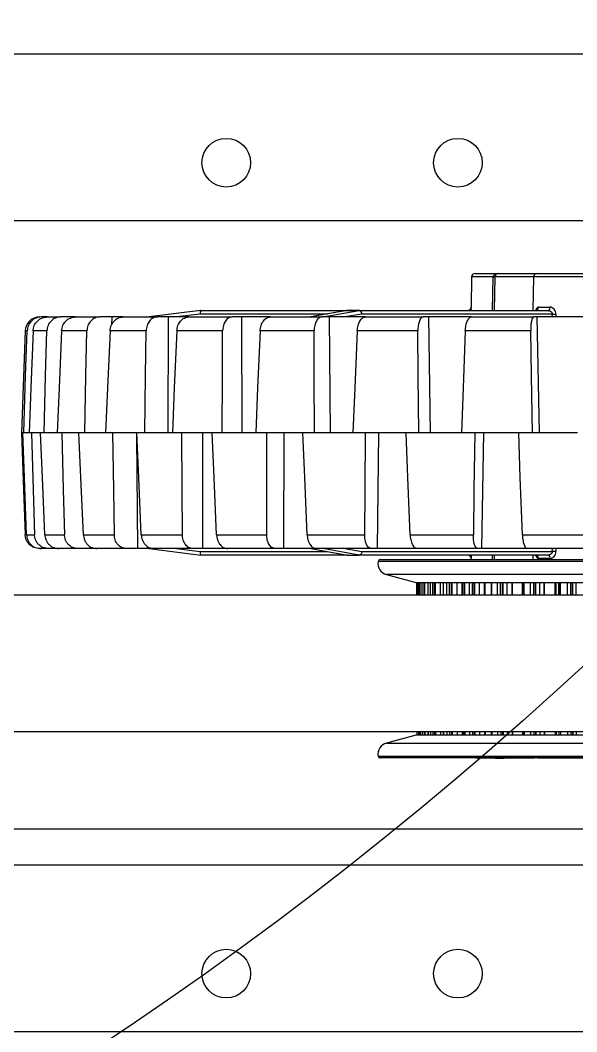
# Model space of a CAD drawing. Header units: inches. Extents: x 0 to 11, y 0 to 8.4.
# Drawn here: x 4.8537 to 5.054, y 4.5959 to 4.9597 of the extents above; entities that cross this region are included whole.
import ezdxf

# ---------------------------------------------------------------- set-up
doc = ezdxf.new("R2010")
doc.units = ezdxf.units.IN
doc.header["$MEASUREMENT"] = 0
doc.layers.add('OBJ', color=50, linetype='Continuous')

msp = doc.modelspace()

# ---------------------------------------------------------------- linework, layer by layer
at = {"color": 7, "linetype": 'Continuous', "lineweight": 25}
for p, q in [((4.302846441947732, 4.947644194756498), (5.305346441947762, 4.94764419475662)), ((4.313263108614404, 4.8876441947565), (5.305346441947762, 4.887644194756626)), ((5.017342953915555, 4.868623361423321), (5.025692041382991, 4.868623361423321)), ((5.025692041382991, 4.868623361423321), (5.039606926269578, 4.868623361423321)), ((5.039606926269578, 4.868623361423321), (5.058616627817615, 4.868623361423321)), ((5.01609314429661, 4.867395176931368), (5.01590327358128, 4.856517490935285)), ((5.023843132180716, 4.867395176931368), (5.01609314429661, 4.867395176931368)), ((5.023634965853139, 4.855290028089987), (5.023843132180716, 4.867395176931368)), ((5.024442231764045, 4.867395176931368), (5.024230935605053, 4.855290028089987)), ((5.038357116650633, 4.867395176931367), (5.024442231764046, 4.867395176931368)), ((5.038357116650633, 4.867395176931367), (5.038145820491641, 4.855290028089987)), ((5.058076811457505, 4.867395176931367), (5.038357116650634, 4.867395176931367)), ((4.91863861151842, 4.855280589623922), (4.900172390431625, 4.852998361423321)), ((4.91849885875544, 4.854061687680795), (4.909895153940667, 4.852998361423321)), ((4.964329862128807, 4.854061687680795), (4.91849885875544, 4.854061687680795)), ((4.918791931707972, 4.855290028089988), (4.971465028398526, 4.855290028089988)), ((4.971249780444354, 4.85527135595787), (4.958249194235413, 4.852998728449393)), ((4.971362448131395, 4.855281094236644), (4.958304054434717, 4.852998361423321)), ((4.962570845718687, 4.852998361423321), (4.975629239415365, 4.855281094236644)), ((4.976637473459922, 4.854061687680795), (4.97055470599057, 4.852998361423321)), ((4.971249780444354, 4.85527135595787), (4.971362448131395, 4.855281094236644)), ((4.975629239415365, 4.855281094236644), (4.971362448131395, 4.855281094236644)), ((4.971465028398526, 4.855290028089987), (4.975731819682496, 4.855290028089987)), ((4.975731819682496, 4.855290028089987), (5.043688268039027, 4.855290028089988)), ((5.045158930594926, 4.854061687680795), (4.976637473459922, 4.854061687680795)), ((5.04016960601149, 4.856518212581941), (5.044313772207627, 4.856518212581941)), ((5.04516409678186, 4.85299836142332), (5.045158930594926, 4.854061687680795)), ((5.046469697946623, 4.854061531763556), (5.046473876865251, 4.85299836142332)), ((4.863528175800244, 4.852998361423321), (4.861375607200353, 4.852998361423321)), ((4.863528175800243, 4.852998361423321), (4.868264236523848, 4.852998361423321)), ((4.872904161025393, 4.852998361423321), (4.868264236523848, 4.852998361423321)), ((4.873635753435512, 4.852998361423321), (4.872904161025393, 4.852998361423321)), ((4.873635753435512, 4.852998361423321), (4.882321436066809, 4.852998361423321)), ((4.886651325117881, 4.852998361423321), (4.882321436066809, 4.852998361423321)), ((4.886651325117881, 4.852998361423321), (4.886618196977004, 4.850170589079196)), ((4.890748690467006, 4.852998361423321), (4.886651325117881, 4.852998361423321)), ((4.890748690467006, 4.852998361423321), (4.903120084934409, 4.852998361423321)), ((4.907008377047221, 4.852998361423321), (4.903120084934409, 4.852998361423321)), ((4.907008377047221, 4.852998361423321), (4.906781838002662, 4.811331694756654)), ((4.914347018962586, 4.852998361423321), (4.907008377047221, 4.852998361423321)), ((4.914347018962585, 4.852998361423321), (4.930028226705433, 4.852998361423321)), ((4.933356778091707, 4.852998361423321), (4.930028226705433, 4.852998361423321)), ((4.933356778091707, 4.852998361423321), (4.93339871988586, 4.811331694756654)), ((4.943713715652244, 4.852998361423321), (4.933356778091707, 4.852998361423321)), ((4.943713715652244, 4.852998361423321), (4.962228271108342, 4.852998361423321)), ((4.964895945418536, 4.852998361423321), (4.962228271108342, 4.852998361423321)), ((4.964895945418536, 4.852998361423321), (4.965205093671209, 4.811331694756654)), ((4.97795648831733, 4.852998361423321), (4.964895945418536, 4.852998361423321)), ((4.97795648831733, 4.852998361423321), (4.998741836087964, 4.852998361423321)), ((5.000667577388069, 4.852998361423321), (4.998741836087964, 4.852998361423321)), ((5.000667577388069, 4.852998361423321), (5.001234538786043, 4.811331694756654)), ((5.016034887638097, 4.852998361423321), (5.000667577388069, 4.852998361423321)), ((5.016034887638097, 4.852998361423321), (5.038459475449147, 4.852998361423321)), ((5.039584771064234, 4.852998361423321), (5.038459475449147, 4.852998361423321)), ((5.039584771064234, 4.852998361423321), (5.040392318772326, 4.811331694756654)), ((5.05679192071978, 4.852998361423321), (5.039584771064234, 4.852998361423321)), ((4.855472307249469, 4.847971796301978), (4.854192806709253, 4.81133169475669)), ((4.856210813278984, 4.847971796301978), (4.855472307249469, 4.847971796301978)), ((4.863304011562111, 4.847971796301977), (4.858333318219032, 4.847971796301978)), ((4.877716493990171, 4.847971796301977), (4.868600507655724, 4.847971796301977)), ((4.899010344577657, 4.847971796301977), (4.886026049883704, 4.847971796301977)), ((4.926538560449676, 4.847971796301977), (4.910080478620121, 4.847971796301977)), ((4.959464710696906, 4.847971796301977), (4.94003291221995, 4.847971796301977)), ((4.996788350905521, 4.847971796301977), (4.974973261144921, 4.847971796301977)), ((5.037375421154454, 4.847971796301977), (5.013839880573619, 4.847971796301977)), ((4.85465056853739, 4.81133169475669), (4.854192806709251, 4.811331694756654)), ((4.855014748961401, 4.811331694756654), (4.85465056853739, 4.81133169475669)), ((4.856918111102561, 4.811331694756654), (4.855014748961401, 4.811331694756654)), ((4.857728351913619, 4.811331694756654), (4.856918111102561, 4.811331694756654)), ((4.861067563409838, 4.81133169475669), (4.857728351913619, 4.811331694756654)), ((4.862317698186139, 4.811331694756654), (4.861067563409838, 4.81133169475669)), ((4.867067345621662, 4.811331694756619), (4.862317698186139, 4.811331694756654)), ((4.868747860082701, 4.811331694756654), (4.867067345621662, 4.811331694756619)), ((4.87487179577263, 4.811331694756654), (4.868747860082701, 4.811331694756654)), ((4.876969900188641, 4.811331694756654), (4.87487179577263, 4.811331694756654)), ((4.884421517284641, 4.811331694756654), (4.876969900188641, 4.811331694756654)), ((4.88692124381414, 4.811331694756654), (4.884421517284641, 4.811331694756654)), ((4.895643831010699, 4.811331694756654), (4.88692124381414, 4.811331694756654)), ((4.898526155225433, 4.811331694756654), (4.895643831010699, 4.811331694756654)), ((4.896037758279546, 4.769665028089987), (4.895687565517756, 4.810343174748576)), ((4.908453328367146, 4.811331694756654), (4.898526155225433, 4.811331694756654)), ((4.911696314039431, 4.811331694756654), (4.908453328367146, 4.811331694756654)), ((4.922752521344494, 4.81133169475669), (4.911696314039431, 4.811331694756654)), ((4.919479688387832, 4.769665028089987), (4.919387037196874, 4.811331694756654)), ((4.926331487395213, 4.811331694756654), (4.922752521344494, 4.81133169475669)), ((4.938432584450118, 4.811331694756618), (4.926331487395213, 4.811331694756654)), ((4.942320292786569, 4.811331694756654), (4.938432584450118, 4.811331694756618)), ((4.955374182935886, 4.811331694756654), (4.942320292786569, 4.811331694756654)), ((4.948534033126967, 4.769665028089987), (4.948710248703851, 4.811331694756654)), ((4.95954104575018, 4.811331694756654), (4.955374182935886, 4.811331694756654)), ((4.973448381007718, 4.811331694756654), (4.95954104575018, 4.811331694756654)), ((4.977862685957803, 4.811331694756654), (4.973448381007718, 4.811331694756654)), ((4.992517623104771, 4.8113316947567), (4.977862685957803, 4.811331694756654)), ((4.982317990934261, 4.769665028089987), (4.982757719057852, 4.811331694756654)), ((4.997145774664568, 4.811331694756654), (4.992517623104771, 4.8113316947567)), ((5.012436780780387, 4.811331694756654), (4.997145774664568, 4.811331694756654)), ((5.017243555921945, 4.811331694756654), (5.012436780780387, 4.811331694756654)), ((5.03305425721711, 4.8113316947567), (5.017243555921945, 4.811331694756654)), ((5.019805053347244, 4.769665028089987), (5.020494933101021, 4.811331694756654)), ((5.038003073479218, 4.811331694756654), (5.03305425721711, 4.8113316947567)), ((5.054213140970115, 4.811331694756654), (5.038003073479218, 4.811331694756654)), ((4.855990396468798, 4.774691593211331), (4.85882370892452, 4.77469159321133)), ((4.862547379130691, 4.77469159321133), (4.8696176233834, 4.77469159321133)), ((4.876446635831071, 4.77469159321133), (4.887538986086867, 4.774691593211329)), ((4.897265844688462, 4.774691593211329), (4.912043265497821, 4.774691593211329)), ((4.924372424576759, 4.774691593211329), (4.942385911486125, 4.774691593211329)), ((4.956942755782649, 4.774691593211329), (4.977644978107544, 4.774691593211329)), ((4.993987205273822, 4.774691593211329), (5.016749136464735, 4.774691593211329)), ((5.034380196197885, 4.774691593211329), (5.058510226493675, 4.774691593211329)), ((4.878920513986259, 4.769665028089988), (4.878908645252208, 4.770470642216417)), ((4.861205985281344, 4.769665028089988), (4.8606936435763, 4.769665028089988)), ((4.8639055563297, 4.769665028089988), (4.861205985281344, 4.769665028089988)), ((4.867681969477635, 4.769665028089988), (4.8639055563297, 4.769665028089988)), ((4.874418475594668, 4.769665028089988), (4.867681969477636, 4.769665028089988)), ((4.878920513986259, 4.769665028089988), (4.874418475594668, 4.769665028089988)), ((4.881344215782952, 4.769665028089988), (4.878920513986259, 4.769665028089988)), ((4.89191297163913, 4.769665028089987), (4.881344215782953, 4.769665028089988)), ((4.896037758279546, 4.769665028089987), (4.89191297163913, 4.769665028089987)), ((4.901777603756737, 4.769665028089987), (4.896037758279546, 4.769665028089987)), ((4.900173951081539, 4.769664835210286), (4.918714981094897, 4.767373361423322)), ((4.915857483053418, 4.769665028089987), (4.901777603756737, 4.769665028089987)), ((4.909895153940686, 4.769665028089987), (4.91849885875544, 4.768601701832515)), ((4.919479688387832, 4.769665028089987), (4.915857483053418, 4.769665028089987)), ((4.91849885875544, 4.768601701832515), (4.964329862128791, 4.768601701832515)), ((4.91871916100459, 4.767373361423322), (4.918719124753302, 4.767373361423322)), ((4.971413554320209, 4.767373361423322), (4.91871916100459, 4.767373361423322)), ((4.928361275245198, 4.769665028089987), (4.919479688387832, 4.769665028089987)), ((4.945524467974717, 4.769665028089987), (4.928361275245198, 4.769665028089987)), ((4.948534033126967, 4.769665028089987), (4.945524467974717, 4.769665028089987)), ((4.960287498842147, 4.769665028089987), (4.948534033126967, 4.769665028089987)), ((4.95825015806073, 4.76966449257798), (4.971349821921677, 4.767374545343007)), ((4.958304054434718, 4.769665028089987), (4.971413554320214, 4.767373361423321)), ((4.980012510078411, 4.769665028089987), (4.960287498842147, 4.769665028089987)), ((4.975680345604184, 4.767373361423321), (4.962570845718688, 4.769665028089987)), ((4.970554705990572, 4.769665028089987), (4.976637473459923, 4.768601701832513)), ((4.971413554320214, 4.767373361423321), (4.971304793075475, 4.767405704180438)), ((4.971413554320214, 4.767373361423321), (4.971413667543637, 4.767373361423321)), ((4.971413667543637, 4.767373361423321), (4.975680232380761, 4.767373361423321)), ((4.975680232380761, 4.767373361423321), (4.975680345604184, 4.767373361423321)), ((5.043688268039027, 4.767373361423321), (4.975680232380761, 4.767373361423321)), ((4.976637473459923, 4.768601701832513), (5.045158930594927, 4.768601701832514)), ((4.982317990934261, 4.769665028089987), (4.980012510078411, 4.769665028089987)), ((4.996586212399039, 4.769665028089987), (4.982317990934261, 4.769665028089987)), ((5.01827370765697, 4.769665028089987), (4.996586212399039, 4.769665028089987)), ((5.019805053347244, 4.769665028089987), (5.01827370765697, 4.769665028089987)), ((5.036154497872482, 4.769665028089987), (5.019805053347244, 4.769665028089987)), ((5.023663619066859, 4.765706694756657), (5.023634956995296, 4.767373361423321)), ((5.024230935605053, 4.767373361423321), (5.024260027379934, 4.765706694756657)), ((5.059145513583071, 4.769665028089987), (5.036154497872482, 4.769665028089987)), ((5.038145820491641, 4.767373361423321), (5.038174912266522, 4.765706694756657)), ((5.045158930594927, 4.768601701832514), (5.045164112491115, 4.769665028089987)), ((5.046473856927958, 4.769665028089987), (5.046469697946623, 4.768601857749753)), ((5.225905945439755, 4.765000779964658), (4.982479667978719, 4.765000779964657)), ((4.983303202410162, 4.765706694756658), (5.138643786651683, 4.765706694756658)), ((5.015903273406169, 4.766145908610138), (5.015910939912498, 4.765706694756657)), ((5.044313772207627, 4.766145176931368), (5.04016960601149, 4.766145176931368)), ((4.985518927447998, 4.760338996315125), (4.996586827540894, 4.757373361423325)), ((5.222866685970475, 4.760338996315125), (4.985518927447998, 4.760338996315125)), ((4.99638614004257, 4.757373361423325), (4.99638614004257, 4.753104660635918)), ((4.996592188773358, 4.757373361423325), (4.996386822502005, 4.757373361423325)), ((4.996386822502005, 4.753104660635918), (4.996386822502005, 4.757373361423325)), ((4.997225446800154, 4.757373361423324), (4.996592188773358, 4.757373361423325)), ((4.996964403950105, 4.753104660635918), (4.996964403950105, 4.757373361423325)), ((4.997225446800154, 4.757373361423324), (4.997225446800154, 4.753104660635918)), ((4.997235523419603, 4.757373361423324), (4.997225446800154, 4.757373361423324)), ((4.997648098484336, 4.757373361423324), (4.997235523419603, 4.757373361423324)), ((4.997235523419603, 4.753104660635918), (4.997235523419603, 4.757373361423324)), ((4.997954090745607, 4.757373361423324), (4.997648098484336, 4.757373361423324)), ((4.997648098484336, 4.753104660635918), (4.997648098484336, 4.757373361423324)), ((5.000450559786038, 4.757373361423324), (4.997954090745607, 4.757373361423324)), ((4.998377950368928, 4.753104660635918), (4.998377950368928, 4.757373361423324)), ((4.999017033529559, 4.753104660635918), (4.999017033529559, 4.757373361423324)), ((4.9993126631599, 4.753104660635918), (4.9993126631599, 4.757373361423324)), ((5.000395009724368, 4.757373361423324), (5.000395009724368, 4.753104660635918)), ((5.000443139748153, 4.757373361423324), (5.000395009724368, 4.757373361423324)), ((5.00128940718858, 4.757373361423324), (5.000443139748153, 4.757373361423324)), ((5.000443139748153, 4.753104660635918), (5.000443139748153, 4.757373361423324)), ((5.001689190078289, 4.757373361423324), (5.00128940718858, 4.757373361423324)), ((5.00128940718858, 4.753104660635918), (5.00128940718858, 4.757373361423324)), ((5.005868320276739, 4.757373361423324), (5.001689190078289, 4.757373361423324)), ((5.002155225824606, 4.753104660635918), (5.002155225824606, 4.757373361423324)), ((5.002816023432092, 4.753104660635918), (5.002816023432092, 4.757373361423324)), ((5.003106393238627, 4.753104660635918), (5.003106393238627, 4.757373361423324)), ((5.004922025928741, 4.753104660635918), (5.004922025928741, 4.757373361423324)), ((5.005854674075582, 4.757373361423324), (5.005854674075582, 4.753104660635918)), ((5.005968352195452, 4.757373361423324), (5.005854674075582, 4.757373361423324)), ((5.007229407795368, 4.757373361423324), (5.005968352195452, 4.757373361423324)), ((5.005968352195452, 4.753104660635918), (5.005968352195452, 4.757373361423324)), ((5.00771405082438, 4.757373361423324), (5.007229407795368, 4.757373361423324)), ((5.007229407795368, 4.753104660635918), (5.007229407795368, 4.757373361423324)), ((5.013482487318018, 4.757373361423324), (5.00771405082438, 4.757373361423324)), ((5.008211852225222, 4.753104660635918), (5.008211852225222, 4.757373361423324)), ((5.008879603152945, 4.753104660635918), (5.008879603152945, 4.757373361423324)), ((5.009158226754018, 4.753104660635918), (5.009158226754018, 4.757373361423324)), ((5.010910357315819, 4.753104660635918), (5.010910357315819, 4.757373361423324)), ((5.012719703204262, 4.753104660635918), (5.012719703204262, 4.757373361423324)), ((5.01290449824004, 4.753104660635918), (5.01290449824004, 4.757373361423324)), ((5.013482479974015, 4.757373361423324), (5.013482479974015, 4.753104660635918)), ((5.013687736645561, 4.757373361423324), (5.013482487318018, 4.757373361423324)), ((5.015335410506697, 4.757373361423324), (5.013687736645561, 4.757373361423324)), ((5.013687736645561, 4.753104660635918), (5.013687736645561, 4.757373361423324)), ((5.015894087550594, 4.757373361423324), (5.015335410506697, 4.757373361423324)), ((5.015335410506697, 4.753104660635918), (5.015335410506697, 4.757373361423324)), ((5.023122973000206, 4.757373361423324), (5.015894087550594, 4.757373361423324)), ((5.016412534545256, 4.753104660635918), (5.016412534545256, 4.757373361423324)), ((5.017072322340916, 4.753104660635918), (5.017072322340916, 4.757373361423324)), ((5.017332975745694, 4.753104660635918), (5.017332975745694, 4.757373361423324)), ((5.018982464477739, 4.753104660635918), (5.018982464477739, 4.757373361423324)), ((5.02075929034942, 4.753104660635918), (5.02075929034942, 4.757373361423324)), ((5.020947880158854, 4.753104660635918), (5.020947880158854, 4.757373361423324)), ((5.023108034840464, 4.757373361423324), (5.023108034840464, 4.753104660635918)), ((5.023428854805768, 4.757373361423324), (5.023122973000206, 4.757373361423324)), ((5.025426340616764, 4.757373361423324), (5.023428854805768, 4.757373361423324)), ((5.023428854805768, 4.753104660635918), (5.023428854805768, 4.757373361423324)), ((5.026046571753569, 4.757373361423324), (5.025426340616764, 4.757373361423324)), ((5.025426340616764, 4.753104660635918), (5.025426340616764, 4.757373361423324)), ((5.034574424803588, 4.757373361423324), (5.026046571753569, 4.757373361423324)), ((5.026574083092902, 4.753104660635918), (5.026574083092902, 4.757373361423324)), ((5.02721116918741, 4.753104660635918), (5.02721116918741, 4.757373361423324)), ((5.027448029829544, 4.753104660635918), (5.027448029829544, 4.757373361423324)), ((5.028958029879258, 4.753104660635918), (5.028958029879258, 4.757373361423324)), ((5.03066264438032, 4.753104660635918), (5.03066264438032, 4.757373361423324)), ((5.030850816178703, 4.753104660635918), (5.030850816178703, 4.757373361423324)), ((5.034446725543827, 4.753104660635918), (5.034446725543827, 4.757373361423324)), ((5.034516319684965, 4.757373361423324), (5.034516319684965, 4.753104660635918)), ((5.034974106193085, 4.757373361423324), (5.034574424803588, 4.757373361423324)), ((5.03727678342167, 4.757373361423324), (5.034974106193085, 4.757373361423324)), ((5.034974106193085, 4.753104660635918), (5.034974106193085, 4.757373361423324)), ((5.037944713712689, 4.757373361423324), (5.03727678342167, 4.757373361423324)), ((5.03727678342167, 4.753104660635918), (5.03727678342167, 4.757373361423324)), ((5.047581036217828, 4.757373361423324), (5.037944713712689, 4.757373361423324)), ((5.038469505665055, 4.753104660635918), (5.038469505665055, 4.757373361423324)), ((5.039069658607815, 4.753104660635918), (5.039069658607815, 4.757373361423324)), ((5.039277435411961, 4.753104660635918), (5.039277435411961, 4.757373361423324)), ((5.040614215873434, 4.753104660635918), (5.040614215873434, 4.757373361423324)), ((5.042208540732713, 4.753104660635918), (5.042208540732713, 4.757373361423324)), ((5.042392091073013, 4.753104660635918), (5.042392091073013, 4.757373361423324)), ((5.04614236230415, 4.753104660635918), (5.04614236230415, 4.757373361423324)), ((5.046593605121739, 4.753104660635918), (5.046593605121739, 4.757373361423324)), ((5.047451716256578, 4.757373361423324), (5.047451716256578, 4.753104660635918)), ((5.047453339942503, 4.753104660635918), (5.047453339942503, 4.757373361423324)), ((5.048065588969473, 4.757373361423324), (5.047581036217828, 4.757373361423324)), ((5.05062201961142, 4.757373361423324), (5.048065588969473, 4.757373361423324)), ((5.048065588969473, 4.753104660635918), (5.048065588969473, 4.757373361423324)), ((5.051322728597674, 4.757373361423324), (5.05062201961142, 4.757373361423324)), ((5.05062201961142, 4.753104660635918), (5.05062201961142, 4.757373361423324)), ((5.061852261036712, 4.757373361423324), (5.051322728597674, 4.757373361423324)), ((5.051833078178051, 4.753104660635918), (5.051833078178051, 4.757373361423324)), ((5.052382891544042, 4.753104660635918), (5.052382891544042, 4.757373361423324)), ((5.052556943119736, 4.753104660635918), (5.052556943119736, 4.757373361423324)), ((5.053690642526423, 4.753104660635918), (5.053690642526423, 4.757373361423324)), ((4.493569369830723, 4.753104660635918), (5.102747980478065, 4.753104660635919)), ((4.493569369830723, 4.703892062210721), (5.102747980478065, 4.703892062210722)), ((4.996586827619438, 4.702706694756658), (4.985518927526542, 4.699741059864858)), ((4.996386140121114, 4.703892062210722), (4.996386140121114, 4.702706694756658)), ((4.996386855178939, 4.703892062210722), (4.996386855178939, 4.702706694756658)), ((4.996386855178939, 4.702706694756658), (4.996592279447743, 4.702706694756658)), ((4.996592279447743, 4.702706694756658), (4.997226568171256, 4.702706694756658)), ((4.996964526069046, 4.703892062210722), (4.996964526069046, 4.702706694756658)), ((4.997226568171256, 4.703892062210722), (4.997226568171256, 4.702706694756658)), ((4.997226568171256, 4.702706694756658), (4.997236658252814, 4.702706694756658)), ((4.997236658252814, 4.703892062210722), (4.997236658252814, 4.702706694756658)), ((4.997236658252814, 4.702706694756658), (4.997649480310728, 4.702706694756658)), ((4.997649480310728, 4.703892062210722), (4.997649480310728, 4.702706694756658)), ((4.997649480310728, 4.702706694756658), (4.997955527350531, 4.702706694756658)), ((4.997955527350531, 4.702706694756658), (5.00045296032209, 4.702706694756658)), ((4.998379413407619, 4.703892062210722), (4.998379413407619, 4.702706694756658)), ((4.999018512825178, 4.703892062210722), (4.999018512825178, 4.702706694756658)), ((4.999314141351153, 4.703892062210722), (4.999314141351153, 4.702706694756658)), ((5.00039744157042, 4.703892062210722), (5.00039744157042, 4.702706694756658)), ((5.00039744157042, 4.702706694756658), (5.000445600789724, 4.702706694756658)), ((5.000445600789724, 4.703892062210722), (5.000445600789724, 4.702706694756658)), ((5.000445600789724, 4.702706694756658), (5.001292107298467, 4.702706694756658)), ((5.001292107298467, 4.703892062210722), (5.001292107298467, 4.702706694756658)), ((5.001292107298467, 4.702706694756658), (5.001691940524128, 4.702706694756658)), ((5.001691940524128, 4.702706694756658), (5.005871992630595, 4.702706694756658)), ((5.002157997102935, 4.703892062210722), (5.002157997102935, 4.702706694756658)), ((5.002818802785636, 4.703892062210722), (5.002818802785636, 4.702706694756658)), ((5.003109167799459, 4.703892062210722), (5.003109167799459, 4.702706694756658)), ((5.004924776125788, 4.703892062210722), (5.004924776125788, 4.702706694756658)), ((5.005858362074917, 4.703892062210722), (5.005858362074917, 4.702706694756658)), ((5.005858362074917, 4.702706694756658), (5.005972084471534, 4.702706694756658)), ((5.005972084471534, 4.703892062210722), (5.005972084471534, 4.702706694756658)), ((5.005972084471534, 4.702706694756658), (5.00723336587451, 4.702706694756658)), ((5.00723336587451, 4.703892062210722), (5.00723336587451, 4.702706694756658)), ((5.00723336587451, 4.702706694756658), (5.007718053672472, 4.702706694756658)), ((5.007718053672472, 4.702706694756658), (5.013487349457116, 4.702706694756658)), ((5.008215869839162, 4.703892062210722), (5.008215869839162, 4.702706694756658)), ((5.008883620480002, 4.703892062210722), (5.008883620480002, 4.702706694756658)), ((5.00916223570708, 4.703892062210722), (5.00916223570708, 4.702706694756658)), ((5.010914319449308, 4.703892062210722), (5.010914319449308, 4.702706694756658)), ((5.012723658393707, 4.703892062210722), (5.012723658393707, 4.702706694756658)), ((5.012908456730423, 4.703892062210722), (5.012908456730423, 4.702706694756658)), ((5.013487341744574, 4.703892062210722), (5.013487341744574, 4.702706694756658)), ((5.013487349457116, 4.702706694756658), (5.013692656785031, 4.702706694756658)), ((5.013692656785031, 4.703892062210722), (5.013692656785031, 4.702706694756658)), ((5.013692656785031, 4.702706694756658), (5.015340538139903, 4.702706694756658)), ((5.015340538139903, 4.703892062210722), (5.015340538139903, 4.702706694756658)), ((5.015340538139903, 4.702706694756658), (5.015899253385681, 4.702706694756658)), ((5.015899253385681, 4.702706694756658), (5.023128916314146, 4.702706694756658)), ((5.016417708749709, 4.703892062210722), (5.016417708749709, 4.702706694756658)), ((5.017077487902794, 4.703892062210722), (5.017077487902794, 4.702706694756658)), ((5.017338129539352, 4.703892062210722), (5.017338129539352, 4.702706694756658)), ((5.018987550041909, 4.703892062210722), (5.018987550041909, 4.702706694756658)), ((5.020764346397784, 4.703892062210722), (5.020764346397784, 4.702706694756658)), ((5.020952937158004, 4.703892062210722), (5.020952937158004, 4.702706694756658)), ((5.023113961780082, 4.703892062210722), (5.023113961780082, 4.702706694756658)), ((5.023128916314146, 4.702706694756658), (5.023434852902591, 4.702706694756658)), ((5.023434852902591, 4.703892062210722), (5.023434852902591, 4.702706694756658)), ((5.023434852902591, 4.702706694756658), (5.025432523262935, 4.702706694756658)), ((5.025432523262935, 4.703892062210722), (5.025432523262935, 4.702706694756658)), ((5.025432523262935, 4.702706694756658), (5.026052785181189, 4.702706694756658)), ((5.026052785181189, 4.702706694756658), (5.034581316530312, 4.702706694756658)), ((5.026580298306442, 4.703892062210722), (5.026580298306442, 4.702706694756658)), ((5.027217367595747, 4.703892062210722), (5.027217367595747, 4.702706694756658)), ((5.02745421333832, 4.703892062210722), (5.02745421333832, 4.702706694756658)), ((5.028964125272765, 4.703892062210722), (5.028964125272765, 4.702706694756658)), ((5.030668688345592, 4.703892062210722), (5.030668688345592, 4.702706694756658)), ((5.030856858723369, 4.703892062210722), (5.030856858723369, 4.702706694756658)), ((5.034452877696222, 4.703892062210722), (5.034452877696222, 4.702706694756658)), ((5.034523179397359, 4.703892062210722), (5.034523179397359, 4.702706694756658)), ((5.034581316530312, 4.702706694756658), (5.034981048261447, 4.702706694756658)), ((5.034981048261447, 4.703892062210722), (5.034981048261447, 4.702706694756658)), ((5.034981048261447, 4.702706694756658), (5.037283882972462, 4.702706694756658)), ((5.037283882972462, 4.703892062210722), (5.037283882972462, 4.702706694756658)), ((5.037283882972462, 4.702706694756658), (5.037951835936889, 4.702706694756658)), ((5.037951835936889, 4.702706694756658), (5.047588722409306, 4.702706694756658)), ((5.038476623051839, 4.703892062210722), (5.038476623051839, 4.702706694756658)), ((5.039076751402164, 4.703892062210722), (5.039076751402164, 4.702706694756658)), ((5.03928451050824, 4.703892062210722), (5.03928451050824, 4.702706694756658)), ((5.040621184937012, 4.703892062210722), (5.040621184937012, 4.702706694756658)), ((5.042215437604449, 4.703892062210722), (5.042215437604449, 4.702706694756658)), ((5.042398984184488, 4.703892062210722), (5.042398984184488, 4.702706694756658)), ((5.0461493187849, 4.703892062210722), (5.0461493187849, 4.702706694756658)), ((5.046600588011544, 4.703892062210722), (5.046600588011544, 4.702706694756658)), ((5.047459351924958, 4.703892062210722), (5.047459351924958, 4.702706694756658)), ((5.047460983109588, 4.703892062210722), (5.047460983109588, 4.702706694756658)), ((5.047588722409306, 4.702706694756658), (5.048073319936792, 4.702706694756658)), ((5.048073319936792, 4.703892062210722), (5.048073319936792, 4.702706694756658)), ((5.048073319936792, 4.702706694756658), (5.050629877476354, 4.702706694756658)), ((5.050629877476354, 4.703892062210722), (5.050629877476354, 4.702706694756658)), ((5.050629877476354, 4.702706694756658), (5.051330600521489, 4.702706694756658)), ((5.051330600521489, 4.702706694756658), (5.061860569997878, 4.702706694756658)), ((5.051840938749171, 4.703892062210722), (5.051840938749171, 4.702706694756658)), ((5.052390720284854, 4.703892062210722), (5.052390720284854, 4.702706694756658)), ((5.052564751759315, 4.703892062210722), (5.052564751759315, 4.702706694756658)), ((5.053698329584462, 4.703892062210722), (5.053698329584462, 4.702706694756658)), ((4.985518927526542, 4.699741059864858), (5.138021905897756, 4.699741059864858)), ((4.982479668057263, 4.695079276215326), (5.138888275232332, 4.695079276215326)), ((5.225082411086856, 4.694373361423326), (4.983303202488704, 4.694373361423325)), ((5.017643203625536, 4.694373361423324), (5.017787541192832, 4.694290028089991)), ((5.018337607906174, 4.694290028089991), (5.017787541192832, 4.694290028089991)), ((5.024555547583322, 4.694290028089991), (5.018337607906174, 4.694290028089991)), ((5.024529258895022, 4.694373361423324), (5.024529258895022, 4.694366521660733)), ((5.024529258895022, 4.694366521660733), (5.024555547583322, 4.694290028089991)), ((5.024555547583322, 4.694290028089991), (5.024712825365194, 4.694290028089991)), ((5.024555547583322, 4.694290028089991), (5.027824297089862, 4.694290028089991)), ((5.027798008401561, 4.694373361423324), (5.027798008401561, 4.694366521660733)), ((5.027824297089862, 4.694290028089991), (5.027798008401561, 4.694366521660733)), ((5.036030233601616, 4.694290028089991), (5.027824297089862, 4.694290028089991)), ((5.038620874526165, 4.694290028089991), (5.036030233601616, 4.694290028089991)), ((5.038620874526165, 4.694290028089991), (5.038765212093461, 4.694373361423324)), ((5.039912702881229, 4.694373361423324), (5.040057040448527, 4.694290028089991)), ((5.040607107161869, 4.694290028089991), (5.040057040448527, 4.694290028089991)), ((5.048433132903987, 4.694290028089991), (5.040607107161869, 4.694290028089991)), ((5.057098972646433, 4.694290028089991), (5.048433132903987, 4.694290028089991)), ((2.967013108614367, 4.668894194756669), (5.305346441947762, 4.668894194756674)), ((2.967013108614369, 4.655977528090003), (5.305346441947762, 4.655977528090007)), ((2.967013108614378, 4.595977528090002), (5.305346441947762, 4.595977528090007))]:
    msp.add_line(p, q, dxfattribs=at)
at = {"color": 7, "linetype": 'Continuous', "lineweight": 25, "flags": 128}
for points in [[(5.014653478637568, 4.855290028089988), (5.014894666247931, 4.855313517381203), (5.015109187548981, 4.85537605673108)], [(4.855014748961401, 4.811331694756654), (4.85568404903988, 4.831850169515264), (4.856210813278984, 4.847971796301978)], [(4.858333318219032, 4.847971796301978), (4.857540306705801, 4.827453357182212), (4.856918111102561, 4.811331694756654)], [(4.862317698186139, 4.811331694756654), (4.862869555089553, 4.831850169515264), (4.863304011562111, 4.847971796301977)], [(4.868600507655724, 4.847971796301977), (4.86774145888954, 4.827453357182185), (4.867067345621662, 4.811331694756619)], [(4.876969900188641, 4.811331694756654), (4.877387546024233, 4.831850169515263), (4.877716493990171, 4.847971796301977)], [(4.886026049883704, 4.847971796301977), (4.88512706562663, 4.827453357182224), (4.884421517284641, 4.811331694756654)], [(4.898526155225433, 4.811331694756654), (4.898796900035828, 4.831850169515263), (4.899010344577657, 4.847971796301977)], [(4.910080478620121, 4.847971796301977), (4.909168874053901, 4.827453357182267), (4.908453328367146, 4.811331694756654)], [(4.926331487395213, 4.811331694756654), (4.926447104736351, 4.831850169515263), (4.926538560449676, 4.847971796301977)], [(4.94003291221995, 4.847971796301977), (4.939136385988034, 4.827453357182299), (4.938432584450118, 4.811331694756618)], [(4.95954104575018, 4.811331694756654), (4.959498022647656, 4.831850169515263), (4.959464710696906, 4.847971796301977)], [(4.97497326114492, 4.847971796301977), (4.974119053743199, 4.827453357182271), (4.973448381007718, 4.811331694756654)], [(4.997145774664568, 4.811331694756654), (4.996945418353578, 4.831850169515263), (4.996788350905521, 4.847971796301977)], [(5.013839880573619, 4.847971796301977), (5.013053946661743, 4.827453357182247), (5.012436780780387, 4.811331694756654)], [(5.038003073479218, 4.811331694756654), (5.037651471684891, 4.831850169515263), (5.037375421154454, 4.847971796301977)], [(4.854197541486469, 4.811331694756655), (4.85491813705544, 4.790813220134419), (4.855485210339073, 4.774691593211331)], [(4.855990396468798, 4.774691593211331), (4.855239594188219, 4.795210032196643), (4.85465056853739, 4.81133169475669)], [(4.857728351913619, 4.811331694756654), (4.858341262707335, 4.790813220134383), (4.85882370892452, 4.77469159321133)], [(4.862547379130691, 4.77469159321133), (4.861718193699268, 4.795210032196643), (4.861067563409838, 4.81133169475669)], [(4.868747860082701, 4.811331694756654), (4.869234463116844, 4.790813220134399), (4.8696176233834, 4.77469159321133)], [(4.876446635831071, 4.77469159321133), (4.875564261628551, 4.795210032196623), (4.87487179577263, 4.811331694756654)], [(4.88692124381414, 4.811331694756654), (4.887266753901749, 4.790813220134387), (4.887538986086867, 4.774691593211329)], [(4.897265844688462, 4.774691593211329), (4.896357092208484, 4.795210032196623), (4.895643831010699, 4.811331694756654)], [(4.911696314039431, 4.811331694756654), (4.911890233031332, 4.790813220134351), (4.912043265497821, 4.774691593211329)], [(4.924372424576759, 4.774691593211329), (4.923464905803578, 4.795210032196643), (4.922752521344494, 4.81133169475669)], [(4.942320292786569, 4.811331694756654), (4.942356728552321, 4.790813220134346), (4.942385911486125, 4.774691593211329)], [(4.956942755782649, 4.774691593211329), (4.956064045214959, 4.795210032196623), (4.955374182935886, 4.811331694756654)], [(4.977862685957803, 4.811331694756654), (4.9777405314151, 4.7908132201344), (4.977644978107544, 4.774691593211329)], [(4.993987205273822, 4.774691593211329), (4.993164002087576, 4.79521003219665), (4.992517623104771, 4.8113316947567)], [(5.017243555921945, 4.811331694756654), (5.016966522674755, 4.790813220134432), (5.016749136464735, 4.774691593211329)], [(5.034380196197885, 4.774691593211329), (5.033637513005334, 4.795210032196649), (5.03305425721711, 4.8113316947567)]]:
    msp.add_lwpolyline(points, dxfattribs=at)
at = {"color": 7, "linetype": 'Continuous', "lineweight": 25}
for centre, radius in [((4.927846441947723, 4.908477528089881), 0.008750000000000036), ((5.011179775281057, 4.908477528089888), 0.008749999999999147), ((4.92784644194782, 4.61681086142334), 0.008750000000000036), ((5.011179775281153, 4.61681086142334), 0.008750000000000036)]:
    msp.add_circle(centre, radius, dxfattribs=at)
for centre, radius, start, end in [((5.017342953915555, 4.867373361423321), 0.001249999999999751, 90, 178.9999999999749), ((5.025692041382991, 4.867373361423321), 0.001250000000000239, 90, 178.9999999999756), ((5.039606926269578, 4.867373361423321), 0.001249999999999751, 90, 179.0000000000156), ((5.024566852476425, 4.915295930474798), 0.04790622048434644, 269.1343985085412, 269.850842875821), ((4.91992124756568, 4.854516066827304), 0.001493201371644309, 149.2026941746708, 197.7159733889023), ((4.920022048795091, 4.854347398509296), 0.001549754359380146, 142.5373224480466, 190.6237503861556), ((4.918791943446952, 4.854107147743711), 0.00118288034633592, 90.00056860699218, 97.04628736857335), ((4.971465028398526, 4.854040028089988), 0.00124999999999999, 90, 99.91566121097664), ((4.971465190370527, 4.854694777933445), 0.0005952501785792551, 90.01559060797186, 99.93922423151203), ((4.975731981654497, 4.854694777933438), 0.0005952501785862698, 90.01559060797167, 99.939224231394), ((4.975415726957226, 4.854078038011694), 0.00122185590401343, 359.2332705422573, 79.93621677505959), ((4.975531772486675, 4.854194494676611), 0.001113648212129431, 353.15094965062, 79.65165662245776), ((5.014653478444862, 4.856540028038832), 0.001250000000132466, 294.2135907078379, 359.0000023452765), ((5.039014198775232, 4.856442756763393), 0.001157868499507522, 275.4006123945015, 3.736491557925706), ((5.043231219398026, 4.856296173456503), 0.001105089118034978, 294.4302591487125, 11.59100778893298), ((5.045820440622421, 4.905564713346624), 0.05150727374120576, 269.2641277251287, 270.7222414811228), ((4.86067746780686, 4.847790028089988), 0.005208333333333037, 90, 178.0000000000189), ((5.014653478543956, 4.766123361523118), 0.00124999990020438, 0.9999955048321264, 89.99999570917186), ((5.039014198775232, 4.766220632749917), 0.00115786849950758, 356.2635084420313, 84.59938760549514), ((5.043231219398027, 4.766367216056807), 0.001105089118033854, 348.4089922110135, 65.56974085131127), ((5.045820440622421, 4.717098676176726), 0.05150727373116572, 89.2777585187372, 90.73587227501459), ((4.986597340135926, 4.764363687257996), 0.004166666666666921, 171.2048461803316, 254.9999999999905), ((4.983303202410162, 4.764873361423325), 0.0008333333333338964, 90, 171.2048461803372), ((4.98659734021447, 4.695716368921987), 0.004166666666667727, 105.0000000000104, 188.7951538196673), ((4.983303202488704, 4.695206694756658), 0.0008333333333338964, 188.7951538196636, 270.0000000000008)]:
    msp.add_arc(centre, radius, start, end, dxfattribs=at)
for points, knots in [([(5.023843132180716, 4.867395176931368), (5.023857371105567, 4.867493667547524), (5.02388722697687, 4.867700180552626), (5.024076515773467, 4.8679791527492), (5.024357084743325, 4.868214276312681), (5.024704854802702, 4.868417869871437), (5.024975904004969, 4.868445542302116), (5.02510941722067, 4.868459173167565)], [0, 0, 0, 0, 0.1608538224015687, 0.3372748343190041, 0.5395037491488138, 0.773169097140757, 1, 1, 1, 1]), ([(5.015931356622399, 4.856335257471672), (5.01591956397958, 4.856216143288067), (5.015901656912567, 4.856035269017497), (5.015801022914802, 4.855828498355576), (5.015651340126206, 4.855645880632894), (5.01539599030142, 4.855478787660707), (5.01513373368352, 4.855386428898131), (5.014995242032573, 4.855337656372919)], [0, 0, 0, 0, 0.201912727331902, 0.3066034301655685, 0.4210770829594221, 0.6942842045535035, 1, 1, 1, 1]), ([(5.015931858999089, 4.856331663463044), (5.015923823633902, 4.856384586777156), (5.015907168818391, 4.856494280364498), (5.015904611543929, 4.856510050819271), (5.015903288064833, 4.856518212581942)], [0, 0, 0, 0, 0.4824649771687806, 1, 1, 1, 1]), ([(5.016046203874547, 4.855290028089987), (5.016033337336689, 4.855457916129997), (5.015999564038149, 4.855898604445668), (5.015947764593358, 4.856226989910099), (5.015932459513376, 4.856327711522431), (5.015931858999089, 4.856331663463044)], [0, 0, 0, 0, 0.3715742042651234, 0.9753429143241479, 1, 1, 1, 1]), ([(5.04016960601149, 4.856518212581941), (5.040085278227554, 4.856508467245313), (5.03991476033624, 4.856488761352731), (5.03961520624897, 4.856278847633063), (5.039327724694619, 4.855870241382823), (5.039211826133222, 4.855376128742531), (5.039160981396737, 4.855159361366929)], [0, 0, 0, 0, 0.1786319191895451, 0.3612088063982798, 0.719762096123902, 0.9999999999999999, 0.9999999999999999, 0.9999999999999999, 0.9999999999999999]), ([(5.043688268039027, 4.855290028089988), (5.04385924310066, 4.85527300569679), (5.044141281764979, 4.855244925735914), (5.044460929715543, 4.85509213259662), (5.044754334139046, 4.854899830658661), (5.044987480155085, 4.85465376586445), (5.045137349263024, 4.854326476314302), (5.045151898607848, 4.85414796549987), (5.045158930594926, 4.854061687680795)], [0, 0, 0, 0, 0.249722720869935, 0.4119399751724985, 0.4997264002730447, 0.7485949500903608, 0.8784909503694897, 0.9999999999999999, 0.9999999999999999, 0.9999999999999999, 0.9999999999999999]), ([(5.046469697946623, 4.854061531763556), (5.046434236936824, 4.854377703595424), (5.046363500836527, 4.855008389594944), (5.0458584482604, 4.855818891809045), (5.045262269671244, 4.856282815271669), (5.044725729103771, 4.856489142289979), (5.044450450010412, 4.85650856772912), (5.044313772207627, 4.856518212581941)], [0, 0, 0, 0, 0.2504819077699344, 0.4996505584634546, 0.7491922346141004, 0.8754723656047979, 1, 1, 1, 1]), ([(4.861375607200353, 4.852998361423321), (4.860712551445562, 4.852923626554166), (4.859386800244783, 4.852774197427268), (4.857703687866912, 4.851622264947759), (4.856500273429458, 4.849967893568625), (4.856307415359545, 4.848637957597909), (4.856210813278984, 4.847971796301978)], [0, 0, 0, 0, 0.2499136709340645, 0.4996915371566735, 0.7493968572079414, 1, 1, 1, 1]), ([(4.858333318219031, 4.847971796301978), (4.858433420691608, 4.848636101921216), (4.858633571473926, 4.849964353721259), (4.859844055828191, 4.851618424326983), (4.861534468978788, 4.85277318466838), (4.8628628119005, 4.852923212719316), (4.863528175800243, 4.852998361423321)], [0, 0, 0, 0, 0.2499123639394938, 0.4996895068213556, 0.7493956301627123, 1, 1, 1, 1]), ([(4.868264236523848, 4.852998361423321), (4.867624831743349, 4.852923626554166), (4.866346369639062, 4.852774197427268), (4.864727697489557, 4.851622264947759), (4.863574159795917, 4.849967893568625), (4.863394168640392, 4.848637957597909), (4.863304011562111, 4.847971796301977)], [0, 0, 0, 0, 0.2499136709341178, 0.4996915371566745, 0.749396857207939, 1, 1, 1, 1]), ([(4.868600507655724, 4.847971796301977), (4.868700131731233, 4.848636101921216), (4.868899325978264, 4.849964353721259), (4.87007482806727, 4.851618424326982), (4.871711102263776, 4.85277318466838), (4.87299343562053, 4.852923212719316), (4.873635753435512, 4.852998361423321)], [0, 0, 0, 0, 0.2499123639394913, 0.4996895068213463, 0.7493956301627376, 1, 1, 1, 1]), ([(4.882321436066809, 4.852998361423321), (4.881725110251304, 4.852923626554166), (4.880532782667613, 4.852774197427268), (4.879027733280651, 4.851622264947759), (4.877959121989928, 4.849967893568624), (4.877797466688971, 4.848637957597909), (4.877716493990171, 4.847971796301977)], [0, 0, 0, 0, 0.2499136709341275, 0.49969153715671, 0.7493968572079528, 1, 1, 1, 1]), ([(4.886026049883704, 4.847971796301977), (4.886122168535023, 4.848636101921215), (4.886314353830366, 4.849964353721259), (4.887419156617971, 4.851618424326982), (4.888951574496921, 4.85277318466838), (4.890148935238565, 4.852923212719316), (4.890748690467006, 4.852998361423321)], [0, 0, 0, 0, 0.2499123639394845, 0.4996895068213563, 0.7493956301627215, 1, 1, 1, 1]), ([(4.903120084934409, 4.852998361423321), (4.902584957142047, 4.852923626554166), (4.901514992349238, 4.852774197427268), (4.900169295888849, 4.851622264947759), (4.899218080214367, 4.849967893568624), (4.899079672582496, 4.848637957597909), (4.899010344577657, 4.847971796301977)], [0, 0, 0, 0, 0.2499136709341055, 0.4996915371566887, 0.7493968572079477, 1, 1, 1, 1]), ([(4.910080478620121, 4.847971796301977), (4.910170171330669, 4.848636101921215), (4.910349508221378, 4.849964353721259), (4.911350042833937, 4.851618424326982), (4.912732042653519, 4.85277318466838), (4.913808049579811, 4.852923212719316), (4.914347018962585, 4.852998361423321)], [0, 0, 0, 0, 0.249912363939485, 0.4996895068213503, 0.7493956301627075, 1, 1, 1, 1]), ([(4.930028226705433, 4.852998361423321), (4.929570556523395, 4.852923626554166), (4.928655464860269, 4.852774197427268), (4.927510009632448, 4.851622264947759), (4.926705091781137, 4.849967893568624), (4.926594137264209, 4.848637957597909), (4.926538560449676, 4.847971796301977)], [0, 0, 0, 0, 0.2499136709340353, 0.4996915371566296, 0.7493968572079113, 1, 1, 1, 1]), ([(4.94003291221995, 4.847971796301977), (4.940113453722102, 4.848636101921215), (4.940274493147501, 4.849964353721259), (4.941140358847107, 4.851618424326982), (4.942329949242128, 4.85277318466838), (4.9432519084271, 4.852923212719316), (4.943713715652244, 4.852998361423321)], [0, 0, 0, 0, 0.2499123639394965, 0.4996895068213505, 0.7493956301627482, 1, 1, 1, 1]), ([(4.962228271108342, 4.852998361423321), (4.961861964613519, 4.852923626554166), (4.9611295506772, 4.852774197427268), (4.960219140759414, 4.851622264947758), (4.959584977752881, 4.849967893568624), (4.959504847647747, 4.848637957597909), (4.959464710696906, 4.847971796301977)], [0, 0, 0, 0, 0.2499136709341135, 0.4996915371566527, 0.7493968572079265, 1, 1, 1, 1]), ([(4.97497326114492, 4.847971796301977), (4.975042204225891, 4.848636101921215), (4.975180053084529, 4.849964353721259), (4.975884940980049, 4.851618424326981), (4.976845976848319, 4.85277318466838), (4.977585875028668, 4.852923212719316), (4.97795648831733, 4.852998361423321)], [0, 0, 0, 0, 0.2499123639395021, 0.4996895068213644, 0.7493956301627283, 1, 1, 1, 1]), ([(4.998741836087964, 4.852998361423321), (4.99847802331784, 4.852923626554166), (4.997950541135164, 4.852774197427268), (4.997302838872075, 4.851622264947758), (4.99685869943237, 4.849967893568624), (4.996811828451728, 4.848637957597909), (4.996788350905521, 4.847971796301977)], [0, 0, 0, 0, 0.2499136709340851, 0.499691537156677, 0.7493968572079367, 1, 1, 1, 1]), ([(5.013839880573619, 4.847971796301977), (5.013895130432779, 4.848636101921215), (5.014005600256842, 4.849964353721259), (5.014528092686259, 4.851618424326982), (5.015231373439229, 4.85277318466838), (5.01576672918315, 4.852923212719315), (5.016034887638097, 4.852998361423321)], [0, 0, 0, 0, 0.249912363939488, 0.4996895068213169, 0.7493956301626727, 1, 1, 1, 1]), ([(5.038459475449147, 4.852998361423321), (5.038306172221247, 4.852923626554166), (5.037999649071414, 4.852774197427268), (5.037634334568537, 4.851622264947758), (5.037393713647789, 4.849967893568624), (5.037381525942667, 4.848637957597909), (5.037375421154454, 4.847971796301977)], [0, 0, 0, 0, 0.2499136709339783, 0.4996915371565889, 0.7493968572078884, 1, 1, 1, 1]), ([(4.8606936435763, 4.769665028089988), (4.86002663967776, 4.76973952683695), (4.858693080053422, 4.76988847427373), (4.857236659893697, 4.770874608582903), (4.856356424001521, 4.771926066024396), (4.855703079974186, 4.773102681746133), (4.855570570323046, 4.774069067464989), (4.855485210339073, 4.774691593211331)], [0, 0, 0, 0, 0.2498545218870872, 0.4995411617176013, 0.6366718540051408, 0.7659515027602911, 1, 1, 1, 1]), ([(4.855990396468798, 4.774691593211331), (4.856071554421235, 4.774091169404147), (4.856199978344107, 4.773141061886776), (4.856842578440727, 4.771955917842404), (4.857734978886611, 4.77088230783938), (4.859207085364925, 4.769888052599385), (4.860539724180725, 4.769739365256084), (4.861205985281344, 4.769665028089988)], [0, 0, 0, 0, 0.2258044908425439, 0.3573118547921122, 0.5009271414484678, 0.7504854067849727, 0.9999999999999999, 0.9999999999999999, 0.9999999999999999, 0.9999999999999999]), ([(4.8639055563297, 4.769665028089988), (4.863252180461669, 4.769739526836949), (4.861945867741412, 4.76988847427373), (4.860522854849836, 4.770874608582903), (4.859665110863205, 4.771926066024396), (4.859030015285818, 4.773102681746132), (4.858904538488882, 4.774069067464989), (4.858823708924519, 4.77469159321133)], [0, 0, 0, 0, 0.2498545218870895, 0.4995411617176115, 0.6366718540051022, 0.7659515027602368, 1, 1, 1, 1]), ([(4.862547379130691, 4.77469159321133), (4.862629699187512, 4.774091169411955), (4.862759962019217, 4.773141061900485), (4.863395091894484, 4.771955917853466), (4.864274518493957, 4.770882307842687), (4.865721870063237, 4.769888052599414), (4.867028641123158, 4.769739365256093), (4.867681969477636, 4.769665028089988)], [0, 0, 0, 0, 0.2258044879292542, 0.3573118526093876, 0.5009271414618897, 0.7504854067916781, 1, 1, 1, 1]), ([(4.874418475594668, 4.769665028089988), (4.87379858025227, 4.769739526836949), (4.872559206087074, 4.76988847427373), (4.871212837990209, 4.770874608582951), (4.870403648026071, 4.771926066024558), (4.869806097956439, 4.773102681746334), (4.869691466562715, 4.774069067465104), (4.8696176233834, 4.77469159321133)], [0, 0, 0, 0, 0.2498545218869613, 0.4995411617173761, 0.6366718540372086, 0.7659515028030968, 0.9999999999999999, 0.9999999999999999, 0.9999999999999999, 0.9999999999999999]), ([(4.876446635831071, 4.77469159321133), (4.876527616740849, 4.774091169411631), (4.87665576051317, 4.773141061899916), (4.877264122072049, 4.771955917853006), (4.878103853889417, 4.770882307842549), (4.879482473499431, 4.769888052599413), (4.88072367122607, 4.769739365256092), (4.881344215782952, 4.769665028089988)], [0, 0, 0, 0, 0.2258044880503559, 0.3573118527001118, 0.5009271414613096, 0.7504854067913898, 1, 1, 1, 1]), ([(4.89191297163913, 4.769665028089987), (4.891345392028664, 4.769739526836948), (4.890210614175386, 4.76988847427373), (4.888981799586827, 4.770874608582793), (4.888245750472969, 4.771926066024031), (4.887703902167326, 4.773102681745678), (4.887603599193596, 4.77406906746473), (4.887538986086867, 4.774691593211329)], [0, 0, 0, 0, 0.2498545218873417, 0.4995411617181093, 0.6366718539328646, 0.7659515026638258, 1, 1, 1, 1]), ([(4.897265844688462, 4.774691593211329), (4.897343025888623, 4.774091169404321), (4.897465157019345, 4.773141061887081), (4.898028265507167, 4.77195591784265), (4.898802787713689, 4.770882307839453), (4.900070786701274, 4.769888052599385), (4.901208697929794, 4.769739365256084), (4.901777603756737, 4.769665028089987)], [0, 0, 0, 0, 0.2258044907775708, 0.3573118547434339, 0.5009271414487767, 0.7504854067851042, 0.9999999999999999, 0.9999999999999999, 0.9999999999999999, 0.9999999999999999]), ([(4.915857483053418, 4.769665028089987), (4.915359464794137, 4.769739526836949), (4.91436376290362, 4.76988847427373), (4.91328983873239, 4.770874608583005), (4.912649294948341, 4.771926066024737), (4.912179612193701, 4.773102681746557), (4.91209668529525, 4.77406906746523), (4.912043265497821, 4.774691593211329)], [0, 0, 0, 0, 0.249854521886816, 0.4995411617171081, 0.6366718540727158, 0.7659515028504965, 1, 1, 1, 1]), ([(4.924372424576759, 4.774691593211329), (4.924443460952702, 4.774091169411657), (4.924555868546178, 4.773141061899962), (4.925056614189305, 4.771955917853044), (4.925742393324655, 4.77088230784256), (4.926861244190367, 4.769888052599413), (4.927861294063877, 4.769739365256092), (4.928361275245198, 4.769665028089987)], [0, 0, 0, 0, 0.2258044880404647, 0.3573118526927102, 0.5009271414613778, 0.750485406791431, 1, 1, 1, 1]), ([(4.945524467974717, 4.769665028089987), (4.945111143099421, 4.769739526836949), (4.94428477106976, 4.76988847427373), (4.943398367958632, 4.770874608583004), (4.942872792103339, 4.771926066024733), (4.942489545972272, 4.773102681746552), (4.942426514840837, 4.774069067465227), (4.942385911486125, 4.774691593211329)], [0, 0, 0, 0, 0.2498545218868398, 0.4995411617171189, 0.6366718540719661, 0.765951502849484, 1, 1, 1, 1]), ([(4.956942755782649, 4.774691593211329), (4.957005488931499, 4.774091169411708), (4.957104757541419, 4.773141061900051), (4.957527925440513, 4.771955917853115), (4.958104124450156, 4.770882307842581), (4.959039831472477, 4.769888052599413), (4.959871633981633, 4.769739365256092), (4.960287498842147, 4.769665028089987)], [0, 0, 0, 0, 0.2258044880215603, 0.3573118526785404, 0.5009271414614517, 0.7504854067914506, 1, 1, 1, 1]), ([(4.980012510078411, 4.769665028089987), (4.979696437254284, 4.769739526836948), (4.979064503981437, 4.76988847427373), (4.978392554840465, 4.770874608582901), (4.977997916270397, 4.771926066024387), (4.977712751502591, 4.773102681746122), (4.977671531307177, 4.774069067464983), (4.977644978107544, 4.774691593211329)], [0, 0, 0, 0, 0.2498545218870933, 0.499541161717621, 0.6366718540035852, 0.7659515027582119, 1, 1, 1, 1]), ([(4.993987205273822, 4.774691593211329), (4.994039729081499, 4.774091169404273), (4.994122842482275, 4.773141061886997), (4.99445557489685, 4.771955917842583), (4.99490468626417, 4.770882307839432), (4.995628818456172, 4.769888052599384), (4.99626709970267, 4.769739365256083), (4.996586212399039, 4.769665028089987)], [0, 0, 0, 0, 0.2258044907952861, 0.3573118547567013, 0.5009271414486824, 0.7504854067850701, 1, 1, 1, 1]), ([(5.01827370765697, 4.769665028089987), (5.018064490596831, 4.769739526836948), (5.017646197053519, 4.76988847427373), (5.01720911871722, 4.770874608582951), (5.016957408325535, 4.771926066024558), (5.016778989508279, 4.773102681746335), (5.016760832703714, 4.774069067465104), (5.016749136464735, 4.774691593211329)], [0, 0, 0, 0, 0.2498545218869666, 0.4995411617173855, 0.6366718540373721, 0.7659515028032999, 1, 1, 1, 1]), ([(5.034380196197885, 4.774691593211329), (5.034420914753317, 4.77409116941163), (5.034485347584599, 4.773141061899914), (5.03471753460473, 4.771955917853005), (5.035025912310573, 4.770882307842548), (5.035516467286981, 4.769888052599413), (5.035941833418082, 4.769739365256092), (5.036154497872482, 4.769665028089987)], [0, 0, 0, 0, 0.2258044880505865, 0.3573118527002972, 0.5009271414613402, 0.75048540679141, 1, 1, 1, 1]), ([(4.91849885875544, 4.768601701832515), (4.918494420580147, 4.76842681152069), (4.91848519569169, 4.768063296447063), (4.918540199746448, 4.767652534117464), (4.918623619733393, 4.76741350416787), (4.91868811225165, 4.767386396622234), (4.918719124753302, 4.767373361423322)], [0, 0, 0, 0, 0.2706993823547442, 0.5626572728983958, 0.7896951086164233, 1, 1, 1, 1]), ([(4.976637473459923, 4.768601701832513), (4.976612413466254, 4.76842681152069), (4.976560325472652, 4.768063296447062), (4.976298208055249, 4.767652534117464), (4.975985959558074, 4.76741350416787), (4.97577958492437, 4.767386396622233), (4.975680345604184, 4.767373361423321)], [0, 0, 0, 0, 0.2706993823547629, 0.5626572728984407, 0.7896951086164165, 1, 1, 1, 1]), ([(5.015089993977417, 4.767294665952311), (5.015229319184276, 4.767268191576666), (5.015413484384195, 4.767233196769961), (5.015630664894148, 4.767240900123941), (5.015720821351795, 4.767205531033688), (5.015774355841018, 4.767162781598209), (5.015819848757062, 4.767099376957765), (5.015871275542358, 4.766984995383964), (5.015912210502609, 4.766801691319967), (5.015934580888476, 4.766565152270855), (5.015932416372208, 4.766410224841506), (5.015931260468362, 4.766327489860874)], [0, 0, 0, 0, 0.3800114090601376, 0.5023131039842804, 0.5476048159815856, 0.5861587238580961, 0.622293174018919, 0.6603424829126768, 0.7518195296073331, 0.8674656482881893, 0.9999999999999999, 0.9999999999999999, 0.9999999999999999, 0.9999999999999999]), ([(5.015903288064833, 4.766145176931368), (5.015904821038817, 4.766154876105411), (5.015907920841504, 4.766174488653352), (5.015939244179167, 4.76638534471147), (5.015998507534185, 4.766758313654726), (5.016033151048769, 4.767203630868532), (5.016046355260884, 4.767373361423321)], [0, 0, 0, 0, 0.1899145902576551, 0.384023318882885, 0.7652233945117339, 1, 1, 1, 1]), ([(5.039181453622485, 4.767432371437117), (5.039226749629723, 4.767241364000972), (5.039337680578557, 4.766773582458678), (5.039615146284399, 4.76638257572867), (5.039914688436946, 4.766173897413672), (5.040085030235951, 4.766154705725407), (5.04016960601149, 4.766145176931368)], [0, 0, 0, 0, 0.2560559015003082, 0.6270867089533587, 0.8148462034363488, 1, 1, 1, 1]), ([(5.045158930594927, 4.768601701832514), (5.045151947294152, 4.768515689562071), (5.045137504467857, 4.768337799432282), (5.04498831027908, 4.768010839573519), (5.044755603621105, 4.767764621658315), (5.044462188591903, 4.767571940328552), (5.044142176114071, 4.767418642718909), (5.043859644988776, 4.767390457771118), (5.043688268039027, 4.767373361423321)], [0, 0, 0, 0, 0.1211369466754825, 0.250534802248398, 0.4995252522855118, 0.5873644677204416, 0.7497046783556791, 1, 1, 1, 1]), ([(5.044313772207627, 4.766145176931368), (5.044450058835942, 4.766155015352648), (5.044725641892811, 4.766174909470249), (5.045261630767357, 4.766382923009409), (5.045859499308583, 4.766845325256083), (5.04636588127735, 4.76765534703525), (5.046435085018368, 4.768286286968272), (5.046469697946623, 4.768601857749753)], [0, 0, 0, 0, 0.1241815449110171, 0.2511055572841767, 0.5003650494059558, 0.7501026903481519, 1, 1, 1, 1])]:
    msp.add_open_spline(points, degree=3, knots=knots, dxfattribs=at)
at = {"layer": 'OBJ'}
msp.add_circle((4.136179561686824, 5.720977528090078), 1.354166666666667, dxfattribs=at)

doc.saveas('drawing.dxf')
